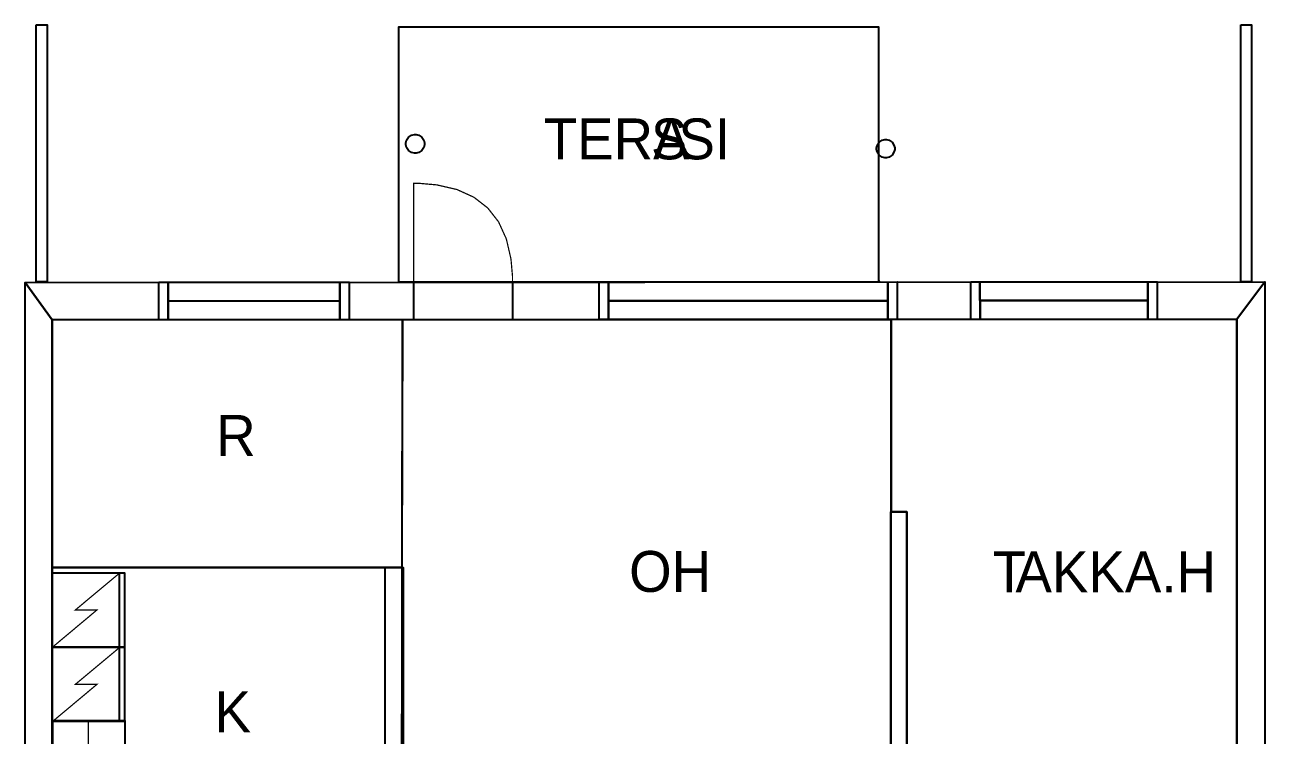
# Model space of a CAD drawing. Extents: x 1.2 to 13.3, y 0 to 14.6.
# Drawn here: x 1.21 to 11.64, y 8.66 to 14.63 of the extents above; entities that cross this region are included whole.
import ezdxf

# ---------------------------------------------------------------- set-up
doc = ezdxf.new("R2010")
doc.units = 0
doc.layers.get('0').update_dxf_attribs({"linetype": 'CONTINUOUS'})

msp = doc.modelspace()

# ---------------------------------------------------------------- linework, layer by layer
at = {"color": 0}
for points, const_width in [([(1.30436, 14.6285), (1.39811, 14.6285), (1.39811, 12.4707), (1.30436, 12.4707), (1.30436, 14.6285)], 0.00208), ([(8.38906, 12.4842), (8.38906, 14.6108), (4.35178, 14.6108), (4.35178, 12.4688), (8.39615, 12.4688), (8.38906, 12.4842)], 0.00208), ([(11.4327, 14.6285), (11.5238, 14.6285), (11.5238, 12.4708), (11.4327, 12.4708), (11.4327, 14.6285)], 0.00208), ([(5.31033, 12.4677), (5.31028, 12.5163), (5.29725, 12.6622), (5.25825, 12.8308), (5.19331, 12.9735), (5.10249, 13.0901), (4.98568, 13.1808), (4.84299, 13.2456), (4.67437, 13.2844), (4.52843, 13.2973), (4.47982, 13.2972), (4.48019, 12.4672), (5.31033, 12.4677)], 0.01042), ([(1.21208, 12.4656), (11.6361, 12.4709), (11.3988, 12.1551), (1.44125, 12.15), (1.21208, 12.4656)], 0.00208), ([(1.21208, 1.84403), (1.21208, 12.4656), (1.44125, 12.15), (1.44125, 1.84403), (1.21208, 1.84403)], 0.00208), ([(2.33718, 12.4661), (3.93582, 12.467), (3.93604, 12.1512), (2.3374, 12.1504), (2.33718, 12.4661)], 0.01042), ([(2.33718, 12.4661), (3.93582, 12.467), (3.93604, 12.1512), (2.3374, 12.1504), (2.33718, 12.4661)], 0.01042), ([(4.48019, 12.4672), (5.31033, 12.4677), (5.31054, 12.152), (4.48042, 12.1515), (4.48019, 12.4672)], 0.01042), ([(4.48019, 12.4672), (5.31033, 12.4677), (5.31054, 12.152), (4.48042, 12.1515), (4.48019, 12.4672)], 0.01042), ([(6.03836, 12.4681), (8.54383, 12.4693), (8.54406, 12.1536), (6.03851, 12.1523), (6.03836, 12.4681)], 0.01042), ([(6.03836, 12.4681), (8.54383, 12.4693), (8.54406, 12.1536), (6.03851, 12.1523), (6.03836, 12.4681)], 0.01042), ([(9.16228, 12.4697), (10.7288, 12.4705), (10.7291, 12.1547), (9.16237, 12.1539), (9.16228, 12.4697)], 0.01042), ([(9.16228, 12.4697), (10.7288, 12.4705), (10.7291, 12.1547), (9.16237, 12.1539), (9.16228, 12.4697)], 0.01042), ([(11.6361, 12.4709), (11.6361, 1.84403), (11.3988, 2.17079), (11.3988, 12.1551), (11.6361, 12.4709)], 0.00208), ([(8.4899, 10.536), (8.62532, 10.536), (8.62532, 7.61778), (8.4899, 7.61778), (8.4899, 10.536)], 0.00208), ([(1.44331, 10.0254), (1.44331, 9.40044), (2.04747, 9.40044), (2.04747, 10.0254), (1.44331, 10.0254)], 0.01042), ([(2.00722, 10.0254), (2.00722, 9.40044), (2.04747, 9.40044), (2.04747, 10.0254), (2.00722, 10.0254)], 0.01042), ([(4.24104, 10.0683), (4.39128, 10.0683), (4.39128, 8.52686), (4.24104, 8.52686), (4.24104, 10.0683)], 0.00208), ([(1.44331, 9.40044), (1.44331, 8.77544), (2.04747, 8.77544), (2.04747, 9.40044), (1.44331, 9.40044)], 0.01042), ([(2.00722, 9.40044), (2.00722, 8.77544), (2.04747, 8.77544), (2.04747, 9.40044), (2.00722, 9.40044)], 0.01042), ([(1.44331, 8.77544), (1.74403, 8.77544), (1.74403, 7.37224), (4.20432, 7.37224), (4.20432, 7.09099), (1.44715, 7.09099), (1.44331, 8.77544)], 0.01042), ([(2.05083, 8.78342), (2.05083, 7.70047), (4.20481, 7.70047), (4.20481, 7.10135), (1.44336, 7.10135), (1.44461, 8.78342), (2.05083, 8.78342)], 0.01042)]:
    msp.add_lwpolyline(points, close=True, dxfattribs=dict(at, const_width=const_width))
at = {"color": 7}
for points in [[(1.30436, 14.6285), (1.39811, 14.6285), (1.39811, 12.4707), (1.30436, 12.4707), (1.30436, 14.6285)], [(8.38906, 12.4842), (8.38906, 14.6108), (4.35178, 14.6108), (4.35178, 12.4688), (8.39615, 12.4688), (8.38906, 12.4842)], [(11.4327, 14.6285), (11.5238, 14.6285), (11.5238, 12.4708), (11.4327, 12.4708), (11.4327, 14.6285)], [(2.33718, 12.4661), (3.93582, 12.467), (3.93604, 12.1512), (2.3374, 12.1504), (2.33718, 12.4661)], [(2.33718, 12.4661), (3.93582, 12.467), (3.93604, 12.1512), (2.3374, 12.1504), (2.33718, 12.4661)], [(2.41531, 12.4662), (2.41547, 12.1504)], [(3.85775, 12.467), (3.85792, 12.1512)], [(4.48019, 12.4672), (5.31033, 12.4677), (5.31054, 12.152), (4.48042, 12.1515), (4.48019, 12.4672)], [(4.48019, 12.4672), (5.31033, 12.4677), (5.31054, 12.152), (4.48042, 12.1515), (4.48019, 12.4672)], [(6.03836, 12.4681), (8.54383, 12.4693), (8.54406, 12.1536), (6.03851, 12.1523), (6.03836, 12.4681)], [(6.03836, 12.4681), (8.54383, 12.4693), (8.54406, 12.1536), (6.03851, 12.1523), (6.03836, 12.4681)], [(6.11649, 12.4681), (6.11664, 12.1523)], [(8.46576, 12.4693), (8.46593, 12.1536)], [(9.16228, 12.4697), (10.7288, 12.4705), (10.7291, 12.1547), (9.16237, 12.1539), (9.16228, 12.4697)], [(9.16228, 12.4697), (10.7288, 12.4705), (10.7291, 12.1547), (9.16237, 12.1539), (9.16228, 12.4697)], [(9.2404, 12.4697), (9.24056, 12.154)], [(10.6507, 12.4704), (10.6509, 12.1547)], [(2.41542, 12.3083), (3.85786, 12.3091)], [(6.11654, 12.3102), (8.46588, 12.3114)], [(9.24046, 12.3118), (10.6508, 12.3126)], [(4.38086, 10.0683), (1.44125, 10.0683), (1.44125, 12.15), (4.38542, 12.1528), (4.38086, 10.0683)], [(8.49274, 10.536), (8.4899, 10.536), (8.4899, 7.74186), (5.51346, 7.74186), (5.51346, 7.73703), (4.38086, 7.73975), (4.38542, 12.1528), (8.49274, 12.1528), (8.49274, 10.536)], [(11.3988, 7.74186), (8.62532, 7.74186), (8.62532, 10.536), (8.49274, 10.536), (8.49274, 12.1528), (11.3988, 12.1551), (11.3988, 7.74186)], [(4.38086, 7.73975), (4.23503, 7.73975), (4.23503, 7.09233), (1.44125, 7.09233), (1.44125, 10.0683), (4.38086, 10.0683), (4.38086, 7.73975)], [(1.44331, 10.0254), (2.04747, 10.0254), (2.04747, 9.40044), (1.44331, 9.40044), (1.44331, 10.0254)], [(2.00722, 10.0254), (2.04747, 10.0254), (2.04747, 9.40044), (2.00722, 9.40044), (2.00722, 10.0254)], [(1.44331, 9.40044), (2.04747, 9.40044), (2.04747, 8.77544), (1.44331, 8.77544), (1.44331, 9.40044)], [(2.00722, 9.40044), (2.04747, 9.40044), (2.04747, 8.77544), (2.00722, 8.77544), (2.00722, 9.40044)], [(2.05083, 8.78342), (2.05083, 7.70047), (4.20481, 7.70047), (4.20481, 7.10135), (1.44336, 7.10135), (1.44461, 8.78342), (2.05083, 8.78342)]]:
    msp.add_lwpolyline(points, close=True, dxfattribs=at)
at = {"color": 0}
for points in [[(4.57167, 13.6296), (4.57167, 13.622), (4.56543, 13.599), (4.54856, 13.5739), (4.52349, 13.557), (4.50049, 13.5508), (4.49283, 13.5508), (4.48514, 13.5508), (4.46213, 13.557), (4.43701, 13.5739), (4.42014, 13.599), (4.41396, 13.622), (4.41396, 13.6296), (4.41396, 13.6373), (4.42014, 13.6603), (4.43701, 13.6854), (4.46213, 13.7023), (4.48514, 13.7085), (4.49283, 13.7085), (4.50049, 13.7085), (4.52349, 13.7023), (4.54856, 13.6854), (4.56543, 13.6603), (4.57167, 13.6373), (4.57167, 13.6296)], [(8.52344, 13.5891), (8.52344, 13.5817), (8.51742, 13.5593), (8.50097, 13.5349), (8.47661, 13.5185), (8.45426, 13.5125), (8.44683, 13.5125), (8.43935, 13.5125), (8.41699, 13.5185), (8.39264, 13.5349), (8.37619, 13.5593), (8.37022, 13.5817), (8.37022, 13.5891), (8.37022, 13.5966), (8.37619, 13.6189), (8.39264, 13.6433), (8.41699, 13.6597), (8.43935, 13.6657), (8.44683, 13.6657), (8.45426, 13.6657), (8.47661, 13.6597), (8.50097, 13.6433), (8.51742, 13.6189), (8.52344, 13.5966), (8.52344, 13.5891)], [(1.21208, 12.4656), (11.6361, 12.4709), (11.3988, 12.1551), (1.44125, 12.15), (1.21208, 12.4656)], [(1.21208, 1.84403), (1.21208, 12.4656), (1.44125, 12.15), (1.44125, 1.84403), (1.21208, 1.84403)], [(11.6361, 12.4709), (11.6361, 1.84403), (11.3988, 2.17079), (11.3988, 12.1551), (11.6361, 12.4709)], [(8.4899, 10.536), (8.62532, 10.536), (8.62532, 7.61778), (8.4899, 7.61778), (8.4899, 10.536)], [(4.24104, 10.0683), (4.39128, 10.0683), (4.39128, 8.52686), (4.24104, 8.52686), (4.24104, 10.0683)]]:
    msp.add_lwpolyline(points, close=True, dxfattribs=at)
at = {"color": 0, "const_width": 0.01042}
for points in [[(2.41531, 12.4662), (2.41547, 12.1504)], [(3.85775, 12.467), (3.85792, 12.1512)], [(6.11649, 12.4681), (6.11664, 12.1523)], [(8.46576, 12.4693), (8.46593, 12.1536)], [(9.2404, 12.4697), (9.24056, 12.154)], [(10.6507, 12.4704), (10.6509, 12.1547)], [(2.41542, 12.3083), (3.85786, 12.3091)], [(6.11654, 12.3102), (8.46588, 12.3114)], [(9.24046, 12.3118), (10.6508, 12.3126)], [(1.44331, 9.40044), (1.81689, 9.71294), (1.63564, 9.71294), (2.01019, 10.0254)], [(1.44331, 8.77544), (1.81689, 9.08794), (1.63564, 9.08794), (2.01019, 9.40044)]]:
    msp.add_lwpolyline(points, dxfattribs=at)
at = {"color": 7, "const_width": 0.00208}
for points in [[(4.38086, 10.0683), (1.44125, 10.0683), (1.44125, 12.15), (4.38542, 12.1528), (4.38086, 10.0683)], [(8.49274, 10.536), (8.4899, 10.536), (8.4899, 7.74186), (5.51346, 7.74186), (5.51346, 7.73703), (4.38086, 7.73975), (4.38542, 12.1528), (8.49274, 12.1528), (8.49274, 10.536)], [(11.3988, 7.74186), (8.62532, 7.74186), (8.62532, 10.536), (8.49274, 10.536), (8.49274, 12.1528), (11.3988, 12.1551), (11.3988, 7.74186)], [(4.38086, 7.73975), (4.23503, 7.73975), (4.23503, 7.09233), (1.44125, 7.09233), (1.44125, 10.0683), (4.38086, 10.0683), (4.38086, 7.73975)]]:
    msp.add_lwpolyline(points, close=True, dxfattribs=at)

# ---------------------------------------------------------------- texts
at = {"color": 0}
for s, p in [('TERA', (5.57269, 13.4989)), ('S', (6.47407, 13.4989)), ('SI', (6.70526, 13.4989)), ('R', (2.81937, 11.0071)), ('OH', (6.29062, 9.86446)), ('T', (9.34711, 9.86021)), ('AKKA.H', (9.53864, 9.86021)), ('K', (2.80489, 8.685))]:
    msp.add_text(s, height=0.34375, dxfattribs=at).set_placement(p)

doc.saveas('drawing.dxf')
